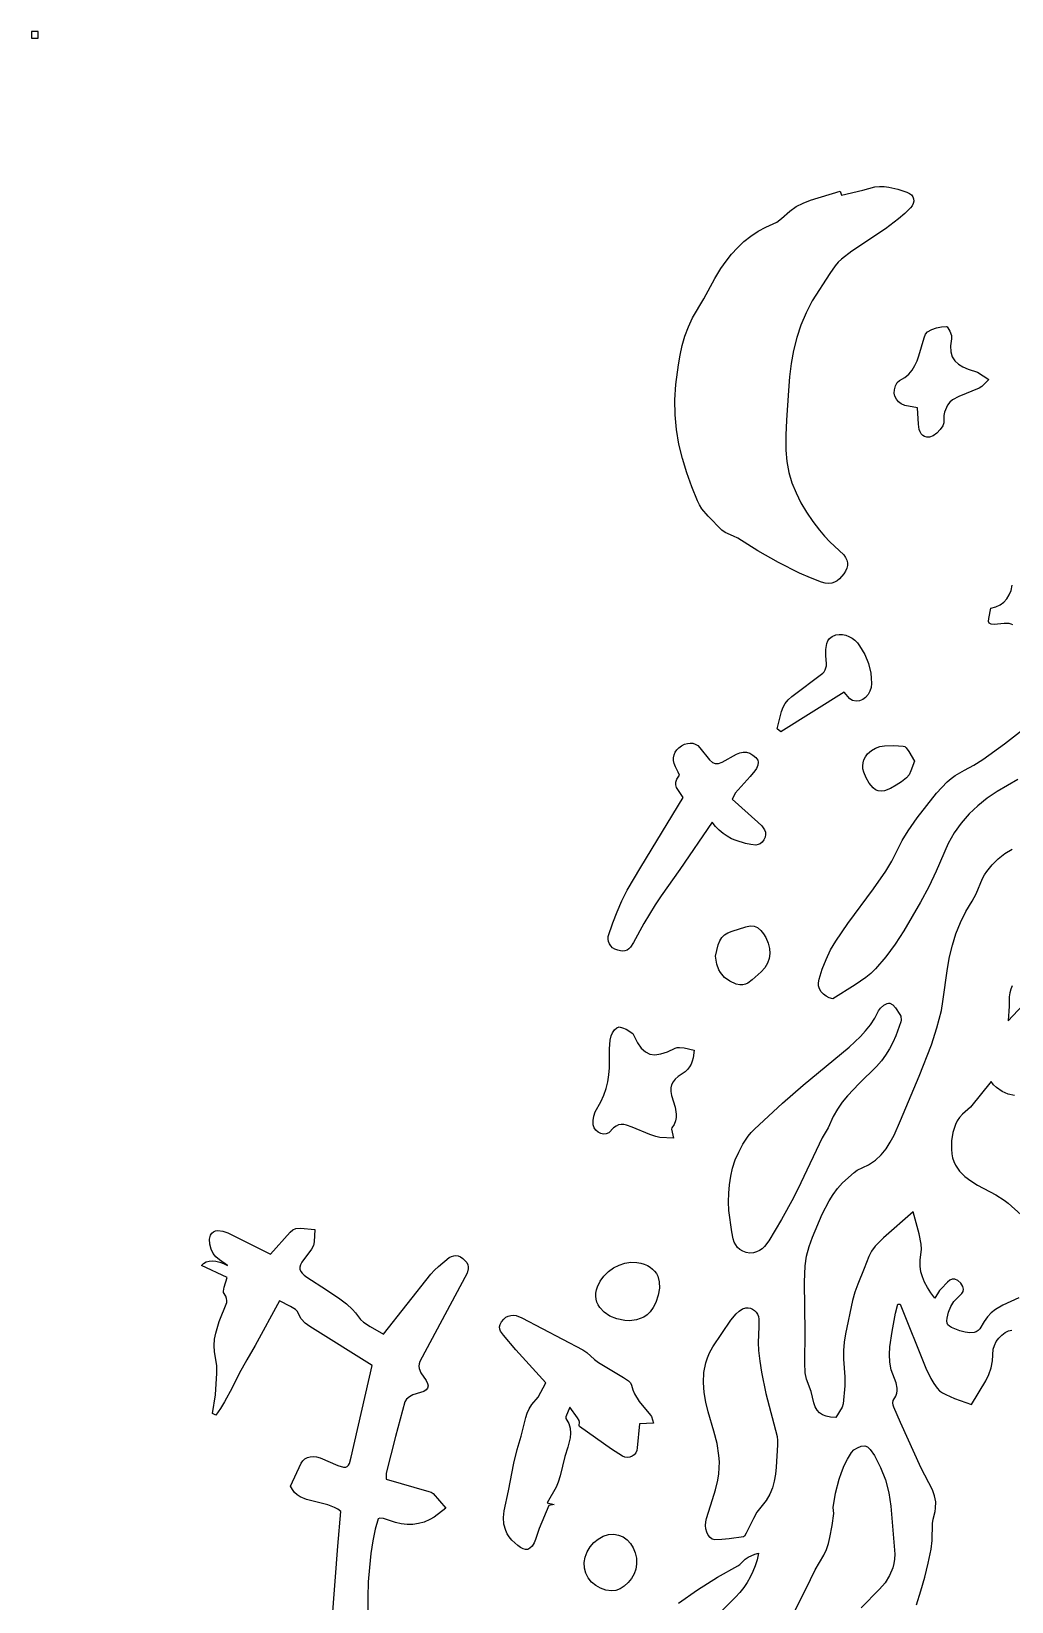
# Model space of a CAD drawing. Header units: centimetres. Extents: x 0 to 18.3, y -0.9 to 30.1.
# Drawn here: x 0.03 to 7.3, y 18.5 to 30.14 of the extents above; entities that cross this region are included whole.
import ezdxf

# ---------------------------------------------------------------- set-up
doc = ezdxf.new("R2010")
doc.units = ezdxf.units.CM
doc.layers.add('BOX', color=7, linetype='Continuous')
doc.layers.add('CUT', color=7, linetype='Continuous')

msp = doc.modelspace()

# ---------------------------------------------------------------- linework, layer by layer
at = {"layer": 'BOX'}
msp.add_lwpolyline([(0.032384, 30.090989), (0.082384, 30.090989), (0.082384, 30.140989), (0.032384, 30.140989)], close=True, dxfattribs=at)
at = {"layer": 'CUT'}
for points in [[(6.572254, 28.881809), (6.56855, 28.864982), (6.560591, 28.848474), (6.548527, 28.832918), (6.505287, 28.790196), (6.459357, 28.749918), (6.362293, 28.675616), (6.113621, 28.512374), (6.036054, 28.451976), (6.012077, 28.428675), (5.990234, 28.402945), (5.950961, 28.34642), (5.820713, 28.143012), (5.774384, 28.054551), (5.736366, 27.963515), (5.705857, 27.870161), (5.682058, 27.774751), (5.664169, 27.677541), (5.651387, 27.578792), (5.642914, 27.478761), (5.629425, 27.257275), (5.625478, 27.146467), (5.625219, 27.035745), (5.631486, 26.951585), (5.646555, 26.870739), (5.669583, 26.792957), (5.699725, 26.717986), (5.736136, 26.645575), (5.777973, 26.575472), (5.82439, 26.507426), (5.874543, 26.441183), (5.911469, 26.397683), (5.951036, 26.356218), (6.053233, 26.258637), (6.067062, 26.239339), (6.076212, 26.219747), (6.080738, 26.199853), (6.080691, 26.179649), (6.076123, 26.159129), (6.067086, 26.138286), (6.053633, 26.11711), (6.021762, 26.080702), (6.004063, 26.066565), (5.984912, 26.0558), (5.964101, 26.048901), (5.941422, 26.046363), (5.916669, 26.04868), (5.889632, 26.056348), (5.807428, 26.088669), (5.726714, 26.123757), (5.569303, 26.201468), (5.416498, 26.28794), (5.267394, 26.381634), (5.237588, 26.397278), (5.175441, 26.424362), (5.149719, 26.443176), (5.04782, 26.54567), (5.002922, 26.600748), (4.984208, 26.629904), (4.96883, 26.660388), (4.92666, 26.763504), (4.889304, 26.867916), (4.857542, 26.973627), (4.832155, 27.080644), (4.813922, 27.188973), (4.803625, 27.298618), (4.802043, 27.409585), (4.809958, 27.521881), (4.828782, 27.667457), (4.841218, 27.739671), (4.856924, 27.811108), (4.876842, 27.881471), (4.901911, 27.950465), (4.933074, 28.017795), (5.015726, 28.157007), (5.098389, 28.30877), (5.143132, 28.382394), (5.181386, 28.436973), (5.222337, 28.488643), (5.266259, 28.537028), (5.313424, 28.581754), (5.364105, 28.622445), (5.418575, 28.658726), (5.477106, 28.690221), (5.558703, 28.725617), (5.59288, 28.752483), (5.653474, 28.80872), (5.702078, 28.841623), (5.753348, 28.86801), (5.806664, 28.889398), (6.028008, 28.955273), (6.037015, 28.9268), (6.195994, 28.96324), (6.284038, 28.988065), (6.319459, 28.991952), (6.354225, 28.991236), (6.388435, 28.986772), (6.45559, 28.970031), (6.521728, 28.948586), (6.541537, 28.939654), (6.556345, 28.927877), (6.566301, 28.913889), (6.571554, 28.898322)], [(6.794958, 27.238078), (6.787709, 27.215569), (6.767857, 27.188271), (6.743533, 27.162614), (6.716474, 27.14259), (6.68842, 27.132195), (6.669411, 27.131688), (6.653138, 27.135962), (6.639509, 27.144401), (6.628431, 27.156389), (6.619812, 27.171311), (6.61356, 27.188551), (6.607789, 27.227524), (6.60026, 27.349028), (6.505946, 27.367428), (6.479112, 27.378649), (6.460416, 27.39306), (6.44388, 27.412907), (6.43188, 27.43526), (6.426796, 27.457189), (6.429114, 27.483845), (6.437252, 27.512199), (6.450102, 27.536616), (6.466556, 27.551462), (6.505331, 27.573484), (6.536582, 27.599826), (6.56152, 27.629826), (6.581353, 27.662823), (6.597291, 27.698155), (6.610545, 27.735163), (6.649339, 27.869274), (6.659943, 27.895124), (6.675643, 27.913581), (6.706381, 27.930905), (6.740874, 27.943231), (6.777047, 27.95061), (6.812822, 27.95309), (6.819018, 27.950256), (6.826258, 27.942541), (6.841145, 27.917265), (6.852031, 27.886855), (6.853464, 27.860908), (6.844847, 27.809203), (6.846307, 27.765371), (6.857031, 27.72862), (6.876205, 27.698159), (6.903018, 27.673197), (6.936655, 27.652943), (6.976304, 27.636605), (7.044597, 27.614174), (7.129639, 27.55908), (7.075979, 27.507033), (7.058181, 27.495598), (6.90733, 27.432393), (6.858993, 27.408054), (6.839395, 27.391903), (6.822958, 27.36962), (6.799423, 27.318211), (6.795244, 27.292331)], [(5.669344, 25.209381), (5.897798, 25.381), (5.908119, 25.391659), (5.916569, 25.405141), (5.926104, 25.434865), (5.926274, 25.453473), (5.920084, 25.510346), (5.921809, 25.556803), (5.927889, 25.601437), (5.935865, 25.621466), (5.948891, 25.639115), (5.968291, 25.653742), (5.995383, 25.664705), (6.019661, 25.668995), (6.04426, 25.668493), (6.068698, 25.663556), (6.09249, 25.654545), (6.115153, 25.641818), (6.136202, 25.625736), (6.155155, 25.606657), (6.171526, 25.58494), (6.208887, 25.519661), (6.236453, 25.452048), (6.253393, 25.380986), (6.25762, 25.343815), (6.25888, 25.305363), (6.255679, 25.275525), (6.246952, 25.24773), (6.233413, 25.222981), (6.215775, 25.202279), (6.194751, 25.186626), (6.171052, 25.177022), (6.145394, 25.17447), (6.118487, 25.179971), (6.099471, 25.191211), (6.055543, 25.240427), (5.586302, 24.946985), (5.561202, 24.969553), (5.593308, 25.097617), (5.60472, 25.128367), (5.620269, 25.157586), (5.641347, 25.184761)], [(5.365413, 24.110157), (5.326423, 24.118696), (5.255101, 24.139834), (5.221754, 24.154206), (5.189962, 24.171538), (5.159736, 24.192147), (5.131084, 24.21635), (5.104017, 24.244465), (5.078545, 24.27681), (4.839559, 23.924889), (4.701009, 23.729353), (4.656797, 23.662927), (4.572934, 23.524804), (4.49559, 23.38296), (4.47337, 23.349345), (4.460793, 23.33731), (4.447064, 23.328502), (4.432055, 23.322953), (4.415635, 23.320695), (4.397673, 23.321762), (4.378041, 23.326187), (4.357094, 23.334441), (4.339778, 23.345392), (4.326118, 23.358677), (4.316138, 23.373931), (4.309861, 23.390789), (4.307311, 23.408889), (4.308511, 23.427865), (4.342931, 23.530305), (4.374331, 23.612736), (4.409235, 23.693451), (4.449192, 23.771256), (4.549167, 23.943642), (4.862263, 24.460124), (4.813916, 24.532753), (4.807969, 24.552705), (4.808383, 24.573913), (4.817111, 24.596646), (4.83702, 24.624899), (4.827406, 24.648071), (4.80598, 24.687285), (4.796907, 24.710629), (4.792159, 24.73321), (4.791685, 24.754849), (4.795433, 24.775367), (4.803349, 24.794584), (4.815383, 24.812323), (4.831481, 24.828402), (4.851591, 24.842645), (4.873664, 24.853968), (4.894809, 24.860861), (4.915069, 24.863315), (4.934485, 24.86132), (4.953099, 24.854867), (4.970952, 24.843948), (4.988087, 24.828552), (5.059317, 24.737905), (5.080577, 24.719035), (5.101387, 24.710503), (5.12447, 24.711804), (5.152551, 24.722434), (5.257454, 24.781688), (5.282524, 24.791077), (5.307973, 24.796241), (5.331963, 24.795585), (5.356318, 24.787852), (5.380101, 24.774394), (5.401107, 24.756856), (5.417127, 24.736882), (5.420385, 24.720317), (5.416308, 24.698444), (5.407214, 24.675725), (5.395422, 24.656624), (5.360429, 24.614204), (5.249442, 24.491613), (5.242089, 24.474164), (5.225982, 24.448369), (5.41739, 24.27691), (5.445885, 24.249105), (5.466905, 24.218584), (5.472691, 24.202001), (5.474305, 24.184373), (5.470978, 24.165578), (5.461942, 24.145495), (5.449079, 24.128107), (5.434676, 24.116496), (5.418919, 24.109777), (5.401998, 24.10707)], [(6.201377, 24.648194), (6.196137, 24.670898), (6.194339, 24.693898), (6.196404, 24.716885), (6.202753, 24.739551), (6.213807, 24.761586), (6.229987, 24.782681), (6.258685, 24.808173), (6.289563, 24.825848), (6.322164, 24.837003), (6.356027, 24.842934), (6.425705, 24.844314), (6.494925, 24.840363), (6.505258, 24.837009), (6.515414, 24.828612), (6.535617, 24.800811), (6.578558, 24.730081), (6.551162, 24.658272), (6.537552, 24.628646), (6.51952, 24.605911), (6.482556, 24.576373), (6.442581, 24.549831), (6.400366, 24.527386), (6.356678, 24.510136), (6.330728, 24.505365), (6.308119, 24.508087), (6.288454, 24.51693), (6.271341, 24.530522), (6.243186, 24.566457), (6.220495, 24.604912)], [(5.459196, 23.448118), (5.475441, 23.421242), (5.493322, 23.379832), (5.503459, 23.340036), (5.505959, 23.301859), (5.50093, 23.265305), (5.488481, 23.23038), (5.468719, 23.197089), (5.441752, 23.165438), (5.37593, 23.107963), (5.343674, 23.083078), (5.325681, 23.074325), (5.305552, 23.069481), (5.282613, 23.069636), (5.256196, 23.075876), (5.20835, 23.096946), (5.169911, 23.124939), (5.140259, 23.160825), (5.128534, 23.18203), (5.113193, 23.224645), (5.102214, 23.283918), (5.122681, 23.366943), (5.135416, 23.397251), (5.151092, 23.42154), (5.170664, 23.440898), (5.195087, 23.456412), (5.225315, 23.469172), (5.327689, 23.500878), (5.359724, 23.507614), (5.389724, 23.506168), (5.414899, 23.494321), (5.438536, 23.473724)], [(5.599001, 22.193781), (5.752943, 22.326254), (6.092692, 22.608377), (6.176916, 22.687063), (6.215743, 22.729454), (6.251462, 22.774747), (6.283382, 22.823596), (6.310815, 22.876652), (6.326409, 22.898411), (6.349939, 22.918396), (6.375015, 22.931875), (6.386135, 22.934695), (6.395245, 22.934113), (6.417199, 22.921219), (6.436641, 22.900066), (6.470463, 22.849252), (6.475881, 22.837202), (6.478653, 22.808157), (6.476119, 22.794625), (6.439273, 22.691954), (6.417199, 22.642895), (6.392261, 22.59545), (6.364136, 22.549689), (6.332501, 22.505685), (6.297033, 22.463507), (6.167102, 22.337747), (6.081172, 22.247779), (6.041958, 22.199605), (6.00637, 22.1485), (5.975251, 22.09386), (5.937368, 22.00969), (5.892861, 21.936415), (5.73586, 21.601273), (5.681372, 21.490661), (5.593015, 21.328982), (5.497598, 21.171212), (5.466777, 21.130575), (5.448757, 21.113577), (5.428963, 21.099573), (5.407371, 21.089151), (5.383954, 21.082897), (5.358688, 21.081397), (5.331548, 21.085236), (5.305572, 21.094023), (5.284033, 21.106578), (5.266522, 21.122486), (5.252631, 21.141334), (5.241952, 21.162706), (5.234077, 21.186187), (5.225103, 21.237818), (5.202055, 21.395555), (5.19999, 21.460368), (5.201273, 21.524461), (5.206393, 21.587723), (5.215839, 21.650043), (5.230098, 21.711312), (5.249661, 21.771419), (5.275016, 21.830254), (5.306651, 21.887706), (5.345678, 21.946999), (5.367442, 21.974917), (5.391301, 22.000577)], [(4.347315, 22.008526), (4.312655, 21.972096), (4.293748, 21.964188), (4.273208, 21.962688), (4.252502, 21.967054), (4.233098, 21.976744), (4.216464, 21.991214), (4.204069, 22.009922), (4.197378, 22.032325), (4.196313, 22.06367), (4.201022, 22.096495), (4.210966, 22.128108), (4.253932, 22.203193), (4.27613, 22.251712), (4.292872, 22.301287), (4.304833, 22.351826), (4.312685, 22.403239), (4.317101, 22.455437), (4.317915, 22.594905), (4.322429, 22.660902), (4.329467, 22.692521), (4.339359, 22.714208), (4.35481, 22.735711), (4.372398, 22.752001), (4.388701, 22.758044), (4.41447, 22.752375), (4.439903, 22.740311), (4.490164, 22.710431), (4.5253, 22.641077), (4.553102, 22.601141), (4.583218, 22.573342), (4.616687, 22.557208), (4.654553, 22.55227), (4.697855, 22.558056), (4.747637, 22.574095), (4.804938, 22.599916), (4.819192, 22.604651), (4.83508, 22.606097), (4.870283, 22.602064), (4.944049, 22.586875), (4.937378, 22.52884), (4.930718, 22.503931), (4.921561, 22.481439), (4.9097, 22.461125), (4.894924, 22.442747), (4.877025, 22.426066), (4.827216, 22.390963), (4.804851, 22.371191), (4.788444, 22.35083), (4.777743, 22.329185), (4.772495, 22.305562), (4.772445, 22.279266), (4.777341, 22.249604), (4.803133, 22.162989), (4.811755, 22.111487), (4.811104, 22.086014), (4.806015, 22.060597), (4.795642, 22.035138), (4.779136, 22.009541), (4.776703, 21.998679), (4.791765, 21.932561), (4.690835, 21.93919), (4.661131, 21.945443), (4.616633, 21.960508), (4.485738, 22.014462), (4.44393, 22.029372), (4.423925, 22.033705), (4.404372, 22.034716), (4.38516, 22.031477), (4.366178, 22.023056)], [(4.219923, 20.80715), (4.2273, 20.830452), (4.248291, 20.872591), (4.276028, 20.910561), (4.309367, 20.943656), (4.347163, 20.971168), (4.388272, 20.992391), (4.43155, 21.006618), (4.475852, 21.013143), (4.520035, 21.011258), (4.548813, 21.005736), (4.57485, 20.997962), (4.59816, 20.988049), (4.61876, 20.976105), (4.636665, 20.962243), (4.651891, 20.946572), (4.664453, 20.929204), (4.674368, 20.910247), (4.686316, 20.868015), (4.68786, 20.820758), (4.679126, 20.769363), (4.660238, 20.714713), (4.640719, 20.676354), (4.619024, 20.646229), (4.595534, 20.623263), (4.570631, 20.60638), (4.544698, 20.594504), (4.518115, 20.586559), (4.464529, 20.578158), (4.431275, 20.580284), (4.370735, 20.592262), (4.318872, 20.613377), (4.276549, 20.642234), (4.244629, 20.677435), (4.23284, 20.696979), (4.223975, 20.717586), (4.218144, 20.739081), (4.215452, 20.761289), (4.216009, 20.784037)], [(4.431902, 19.566777), (4.41277, 19.575441), (4.331508, 19.627822), (4.094068, 19.794939), (4.091565, 19.802343), (4.093934, 19.82776), (4.091916, 19.838885), (4.079366, 19.859776), (4.024049, 19.937437), (3.99358, 19.86582), (3.994241, 19.854457), (4.01486, 19.818027), (4.025921, 19.782092), (4.029119, 19.746553), (4.026147, 19.711312), (4.008474, 19.641324), (3.986456, 19.571338), (3.951386, 19.428017), (3.936837, 19.381296), (3.921663, 19.34596), (3.855978, 19.228891), (3.905973, 19.216665), (3.867948, 19.208364), (3.796862, 19.038663), (3.769754, 18.956775), (3.758088, 18.930955), (3.742926, 18.907372), (3.727491, 18.891792), (3.711551, 18.883567), (3.694871, 18.882048), (3.677221, 18.886584), (3.658365, 18.896526), (3.638073, 18.911226), (3.593075, 18.952985), (3.574311, 18.976193), (3.559476, 18.999638), (3.548228, 19.023301), (3.535128, 19.071211), (3.532274, 19.119775), (3.536931, 19.168847), (3.568612, 19.31764), (3.608236, 19.522359), (3.631974, 19.623623), (3.661486, 19.722903), (3.695943, 19.86034), (3.706829, 19.894199), (3.721259, 19.92682), (3.740551, 19.957685), (3.788225, 20.01274), (3.846014, 20.117987), (3.623737, 20.364404), (3.530447, 20.47304), (3.510493, 20.50103), (3.504428, 20.516668), (3.502724, 20.533562), (3.506696, 20.551833), (3.517658, 20.571603), (3.533465, 20.590488), (3.549972, 20.604551), (3.56725, 20.614003), (3.585368, 20.619053), (3.604396, 20.619912), (3.624404, 20.616791), (3.667639, 20.59945), (4.119386, 20.364295), (4.149755, 20.343313), (4.205377, 20.291903), (4.234839, 20.268629), (4.421525, 20.158511), (4.457939, 20.132833), (4.472581, 20.117585), (4.480624, 20.101154), (4.490056, 20.067898), (4.5029, 20.037051), (4.536599, 19.980938), (4.620487, 19.879552), (4.627471, 19.868541), (4.644674, 19.820402), (4.539061, 19.81482), (4.523201, 19.637325), (4.519332, 19.617316), (4.511309, 19.599634), (4.499788, 19.58487), (4.485429, 19.573613), (4.468889, 19.566452), (4.450827, 19.563977)], [(5.310251, 18.977585), (5.20393, 18.962345), (5.150614, 18.957129), (5.097318, 18.955307), (5.078676, 18.959556), (5.06254, 18.971089), (5.049224, 18.988445), (5.039042, 19.010162), (5.032308, 19.03478), (5.029335, 19.060837), (5.030437, 19.086872), (5.035928, 19.111423), (5.081997, 19.253564), (5.102389, 19.325352), (5.11946, 19.397805), (5.127002, 19.44333), (5.130936, 19.488592), (5.131493, 19.533689), (5.128902, 19.578722), (5.115194, 19.668991), (5.091652, 19.760196), (5.049539, 19.902733), (5.031998, 19.974878), (5.019476, 20.047531), (5.013981, 20.120637), (5.01752, 20.19414), (5.0321, 20.267982), (5.044157, 20.305013), (5.059728, 20.342108), (5.08293, 20.385433), (5.216497, 20.584468), (5.256614, 20.629569), (5.279221, 20.651293), (5.302899, 20.668139), (5.326926, 20.675709), (5.344433, 20.675076), (5.361469, 20.671162), (5.37751, 20.664177), (5.392031, 20.654329), (5.404507, 20.641829), (5.414415, 20.626885), (5.42123, 20.609707), (5.424427, 20.590505), (5.424887, 20.532765), (5.419576, 20.416935), (5.421676, 20.359503), (5.431223, 20.278948), (5.443597, 20.198638), (5.475041, 20.0392), (5.559342, 19.7202), (5.563368, 19.690376), (5.563444, 19.659639), (5.553689, 19.49229), (5.548012, 19.440454), (5.53901, 19.389549), (5.525256, 19.339883), (5.505317, 19.291763), (5.477766, 19.245498), (5.409445, 19.160006), (5.383947, 19.112587), (5.331227, 19.002601), (5.317855, 18.982002)], [(4.516824, 18.817227), (4.518301, 18.773866), (4.512319, 18.737003), (4.498952, 18.700979), (4.479436, 18.66711), (4.455005, 18.636714), (4.426895, 18.611105), (4.39634, 18.591602), (4.364575, 18.579519), (4.332835, 18.576174), (4.289604, 18.582154), (4.250014, 18.595405), (4.21479, 18.61518), (4.184658, 18.64073), (4.160345, 18.671306), (4.142577, 18.70616), (4.13208, 18.744543), (4.12958, 18.785706), (4.135964, 18.826432), (4.150879, 18.865473), (4.173055, 18.901608), (4.20122, 18.933615), (4.234103, 18.960273), (4.270433, 18.98036), (4.308938, 18.992654), (4.348347, 18.995934), (4.384552, 18.99006), (4.417855, 18.976139), (4.447571, 18.955067), (4.473012, 18.927742), (4.493493, 18.895063), (4.508325, 18.857925)]]:
    msp.add_lwpolyline(points, close=True, dxfattribs=at)
for points in [[(7.307127, 25.739108), (7.293852, 25.745591), (7.278802, 25.749322), (7.243858, 25.74933), (7.168078, 25.742087), (7.145853, 25.743989), (7.13252, 25.751384), (7.126915, 25.765629), (7.127876, 25.788081), (7.14484, 25.863041), (7.181917, 25.874155), (7.213876, 25.889401), (7.240893, 25.908983), (7.263146, 25.933104), (7.280812, 25.961968), (7.294069, 25.995777), (7.303092, 26.034735)], [(7.343123, 24.592762), (7.190518, 24.505178), (7.116145, 24.454612), (7.046876, 24.398783), (6.98304, 24.337429), (6.924966, 24.270286), (6.872983, 24.197092), (6.827421, 24.117582), (6.738596, 23.913722), (6.68309, 23.798021), (6.623155, 23.684417), (6.499142, 23.471585), (6.434783, 23.372071), (6.365262, 23.276721), (6.289063, 23.187869), (6.254993, 23.154951), (6.218147, 23.12465), (6.138573, 23.069593), (5.973008, 22.96553), (5.946725, 22.974521), (5.92315, 22.986663), (5.902855, 23.001701), (5.886412, 23.019379), (5.874395, 23.039439), (5.867376, 23.061625), (5.865927, 23.085683), (5.870622, 23.111354), (5.894624, 23.185202), (5.922713, 23.258138), (5.955757, 23.328607), (5.994622, 23.395052), (6.085089, 23.526187), (6.273803, 23.783353), (6.365644, 23.913649), (6.40944, 23.986871), (6.487707, 24.13962), (6.531895, 24.212509), (6.598709, 24.307664), (6.668326, 24.40107), (6.741906, 24.490979), (6.820606, 24.575643), (6.849039, 24.6008), (6.880174, 24.623171), (6.947825, 24.662504), (7.018114, 24.699534), (7.085599, 24.740151), (7.245367, 24.857707), (7.51127, 25.0644)], [(7.351145, 20.750203), (7.233886, 20.694269), (7.177795, 20.662442), (7.147045, 20.637364), (7.119427, 20.607177), (7.095225, 20.573693), (7.062731, 20.520192), (7.049328, 20.506519), (7.034782, 20.497127), (7.019366, 20.491433), (6.987017, 20.488811), (6.954463, 20.493996), (6.913464, 20.50493), (6.852407, 20.528706), (6.836905, 20.538364), (6.825801, 20.548792), (6.820277, 20.559932), (6.818262, 20.579093), (6.819454, 20.599413), (6.829774, 20.641775), (6.847876, 20.683515), (6.870399, 20.721128), (6.929044, 20.780574), (6.938829, 20.796327), (6.942332, 20.813857), (6.937389, 20.833876), (6.921833, 20.857093), (6.898486, 20.878694), (6.877277, 20.888088), (6.857872, 20.887575), (6.839938, 20.879454), (6.823141, 20.866024), (6.77624, 20.816868), (6.76392, 20.802999), (6.729237, 20.746228), (6.699582, 20.78713), (6.674023, 20.826445), (6.652898, 20.864987), (6.636542, 20.903571), (6.625293, 20.943011), (6.619486, 20.984123), (6.619458, 21.027719), (6.629092, 21.110098), (6.627269, 21.14673), (6.612115, 21.223097), (6.567977, 21.385826), (6.348551, 21.194325), (6.285427, 21.131663), (6.259472, 21.096142), (6.23939, 21.055024), (6.205953, 20.967746), (6.157047, 20.850333), (6.135482, 20.79085), (6.1193, 20.730279), (6.066377, 20.482977), (6.057102, 20.420475), (6.051597, 20.35737), (6.050957, 20.2935), (6.061434, 20.163062), (6.060836, 20.096605), (6.049482, 19.963768), (6.042044, 19.937505), (5.995489, 19.861013), (5.955887, 19.863907), (5.922697, 19.870524), (5.895306, 19.881206), (5.873104, 19.896293), (5.855479, 19.916125), (5.84182, 19.941043), (5.831515, 19.971386), (5.811725, 20.054183), (5.777999, 20.145975), (5.768289, 20.192512), (5.764277, 20.267623), (5.767384, 20.494416), (5.762476, 20.864646), (5.767832, 20.987517), (5.778386, 21.058567), (5.797368, 21.129156), (5.821889, 21.198766), (5.893316, 21.369767), (5.944472, 21.468854), (5.974194, 21.515855), (6.00751, 21.560566), (6.045041, 21.60254), (6.131005, 21.679499), (6.153777, 21.696439), (6.237532, 21.735149), (6.288005, 21.768782), (6.33086, 21.808548), (6.367345, 21.853468), (6.398711, 21.90256), (6.426208, 21.954846), (6.474593, 22.065077), (6.612055, 22.391946), (6.7033, 22.625938), (6.74445, 22.751856), (6.777005, 22.880817), (6.789192, 22.946924), (6.821659, 23.190941), (6.838216, 23.278345), (6.859236, 23.364674), (6.885655, 23.449559), (6.91841, 23.532633), (6.958438, 23.613528), (7.006674, 23.691877), (7.035749, 23.745127), (7.082818, 23.859125), (7.096827, 23.88591), (7.113294, 23.910887), (7.153347, 23.959774), (7.198612, 24.005565), (7.248316, 24.045366), (7.301688, 24.076284)], [(7.302924, 23.061685), (7.291484, 23.037845), (7.284023, 23.011182), (7.280264, 22.981307), (7.279763, 22.911658), (7.27131, 22.804299), (7.452618, 22.996241)], [(7.320295, 22.24871), (7.273023, 22.2602), (7.22767, 22.279828), (7.184979, 22.309776), (7.164863, 22.329302), (7.14569, 22.352226), (6.992444, 22.162202), (6.933023, 22.111427), (6.910581, 22.087503), (6.895107, 22.062685), (6.882011, 22.035385), (6.862794, 21.975556), (6.852603, 21.912458), (6.851112, 21.85053), (6.854325, 21.817738), (6.860672, 21.787505), (6.869916, 21.759646), (6.881826, 21.733976), (6.9127, 21.688467), (6.951419, 21.649501), (6.996107, 21.615601), (7.04489, 21.585289), (7.17989, 21.511715), (7.243249, 21.472812), (7.271926, 21.449988), (7.368161, 21.3636)], [(2.26241, 18.356808), (2.304463, 18.907435), (2.326718, 19.165275), (2.30398, 19.181493), (2.279845, 19.194651), (2.228511, 19.213893), (2.070216, 19.252876), (2.023513, 19.273645), (2.002563, 19.287854), (1.983588, 19.305313), (1.966869, 19.326549), (1.952687, 19.352087), (2.031873, 19.523094), (2.044692, 19.540609), (2.060087, 19.554513), (2.077936, 19.564623), (2.098118, 19.570753), (2.12051, 19.572719), (2.14499, 19.570336), (2.171436, 19.563419), (2.3032, 19.506337), (2.346675, 19.493364), (2.361939, 19.493234), (2.373872, 19.49768), (2.383213, 19.506956), (2.390698, 19.521318), (2.403058, 19.566311), (2.557364, 20.247454), (2.096098, 20.535995), (2.062081, 20.561128), (2.032525, 20.592989), (2.001475, 20.650618), (1.988672, 20.663489), (1.953435, 20.685808), (1.871698, 20.72736), (1.690744, 20.39586), (1.628834, 20.289955), (1.572311, 20.186756), (1.519848, 20.080938), (1.464407, 19.976968), (1.433371, 19.927073), (1.398952, 19.879316), (1.375148, 19.892189), (1.3963, 20.030435), (1.40728, 20.190373), (1.406207, 20.246695), (1.389699, 20.349451), (1.387477, 20.396118), (1.390573, 20.441513), (1.398172, 20.485885), (1.42362, 20.572548), (1.480332, 20.714823), (1.481754, 20.729477), (1.479566, 20.744832), (1.472828, 20.761145), (1.456612, 20.787369), (1.456004, 20.798969), (1.462011, 20.828713), (1.482466, 20.899209), (1.292203, 20.988068), (1.309082, 21.004094), (1.328591, 21.015248), (1.350481, 21.021679), (1.374499, 21.023533), (1.400398, 21.020957), (1.427927, 21.014097), (1.456835, 21.003101), (1.486873, 20.988115), (1.427113, 21.029655), (1.399725, 21.051842), (1.378952, 21.077787), (1.364524, 21.110355), (1.355354, 21.14727), (1.353473, 21.183735), (1.360914, 21.214952), (1.37036, 21.229172), (1.382778, 21.239229), (1.397598, 21.245447), (1.414249, 21.248149), (1.450762, 21.244303), (1.487752, 21.230283), (1.804602, 21.071625), (1.951061, 21.236361), (1.970382, 21.253821), (1.991196, 21.263455), (2.025907, 21.266536), (2.134135, 21.255291), (2.129351, 21.164225), (2.122119, 21.136024), (2.108403, 21.109071), (2.036759, 21.013559), (2.027434, 20.994504), (2.022862, 20.977037), (2.023118, 20.960812), (2.028276, 20.945483), (2.038409, 20.930703), (2.053593, 20.916125), (2.0739, 20.901403), (2.218922, 20.809086), (2.317551, 20.741728), (2.367236, 20.705026), (2.413561, 20.662811), (2.434884, 20.638351), (2.472183, 20.588784), (2.493289, 20.569111), (2.542488, 20.535509), (2.642308, 20.478705), (2.99269, 20.923808), (3.019592, 20.953714), (3.049032, 20.981598), (3.128265, 21.04686), (3.145348, 21.055787), (3.162356, 21.060938), (3.179278, 21.062216), (3.196101, 21.059527), (3.212812, 21.052772), (3.2294, 21.041857), (3.245852, 21.026684), (3.258844, 21.010391), (3.266967, 20.994473), (3.2708, 20.978783), (3.270925, 20.963173), (3.262375, 20.931602), (2.911135, 20.277839), (2.905687, 20.259244), (2.90391, 20.241726), (2.905515, 20.225019), (2.917718, 20.192969), (2.957975, 20.136107), (2.968793, 20.114551), (2.972455, 20.095999), (2.968981, 20.080151), (2.958387, 20.066711), (2.940693, 20.05538), (2.915917, 20.045862), (2.859085, 20.029345), (2.834035, 20.014943), (2.813347, 19.996714), (2.801442, 19.976723), (2.729896, 19.72012), (2.661304, 19.448552), (2.662695, 19.404193), (2.976989, 19.313932), (2.994918, 19.307372), (3.009978, 19.296961), (3.104174, 19.189409), (3.016578, 19.123374), (2.985598, 19.104774), (2.943406, 19.086365), (2.901148, 19.074721), (2.858852, 19.069195), (2.816546, 19.069138), (2.774258, 19.073903), (2.732017, 19.082841), (2.641043, 19.112766), (2.615178, 19.114307), (2.602065, 19.108777), (2.580705, 19.032724), (2.562892, 18.946606), (2.548511, 18.851852), (2.537447, 18.749893), (2.529584, 18.642158), (2.524807, 18.530078), (2.524054, 18.298599)], [(6.592846, 18.473415), (6.625122, 18.574888), (6.653553, 18.677716), (6.678741, 18.78146), (6.701288, 18.885681), (6.70832, 18.948494), (6.71178, 19.076143), (6.715999, 19.106923), (6.730594, 19.163223), (6.734707, 19.188658), (6.734966, 19.236704), (6.726393, 19.281637), (6.711137, 19.324236), (6.626252, 19.48692), (6.474312, 19.82419), (6.424643, 19.937039), (6.420047, 19.952609), (6.418414, 19.970254), (6.420226, 19.98715), (6.438586, 20.020805), (6.446333, 20.040744), (6.449834, 20.060403), (6.449712, 20.079895), (6.441102, 20.118829), (6.405883, 20.215565), (6.395417, 20.27261), (6.39247, 20.329591), (6.395408, 20.386514), (6.412401, 20.500222), (6.437795, 20.636026), (6.45561, 20.701999), (6.472262, 20.701661), (6.661214, 20.227326), (6.698702, 20.150286), (6.721032, 20.113644), (6.745715, 20.078951), (6.764008, 20.060378), (6.786388, 20.044769), (6.810991, 20.031452), (6.874779, 20.003334), (6.999398, 19.957268), (7.105753, 20.133351), (7.128148, 20.179905), (7.145541, 20.229002), (7.156273, 20.281407), (7.161124, 20.367407), (7.170051, 20.396682), (7.184403, 20.424684), (7.203123, 20.450387), (7.225151, 20.472765), (7.249431, 20.490792), (7.274904, 20.503441), (7.300513, 20.509687)], [(5.641563, 18.329601), (5.771752, 18.587927), (5.840612, 18.732586), (5.906282, 18.841588), (5.925565, 18.883743), (5.940242, 18.926796), (5.951322, 18.970574), (5.966724, 19.05962), (5.979842, 19.149505), (5.975827, 19.194384), (5.992101, 19.299679), (6.018659, 19.40365), (6.036365, 19.454647), (6.057326, 19.504724), (6.08177, 19.553685), (6.109925, 19.601331), (6.128538, 19.621199), (6.154412, 19.637364), (6.183165, 19.647935), (6.210416, 19.651023), (6.229534, 19.643294), (6.24853, 19.625341), (6.280967, 19.578651), (6.326876, 19.490375), (6.362223, 19.398391), (6.387441, 19.303114), (6.402959, 19.20496), (6.431369, 18.846861), (6.430084, 18.811578), (6.425308, 18.778323), (6.417345, 18.746918), (6.39307, 18.688942), (6.359686, 18.636216), (6.319618, 18.587306), (6.18357, 18.449153)], [(4.829768, 18.483807), (4.970545, 18.584413), (5.116924, 18.676583), (5.268438, 18.761333), (5.283184, 18.771922), (5.323631, 18.811476), (5.345767, 18.825678), (5.394784, 18.847767), (5.422441, 18.854777), (5.411208, 18.807181), (5.397151, 18.761743), (5.380237, 18.718385), (5.360429, 18.67703), (5.337691, 18.637598), (5.311989, 18.600014), (5.283287, 18.564197), (5.251549, 18.530071), (5.047068, 18.325486)]]:
    msp.add_lwpolyline(points, dxfattribs=at)

doc.saveas('drawing.dxf')
